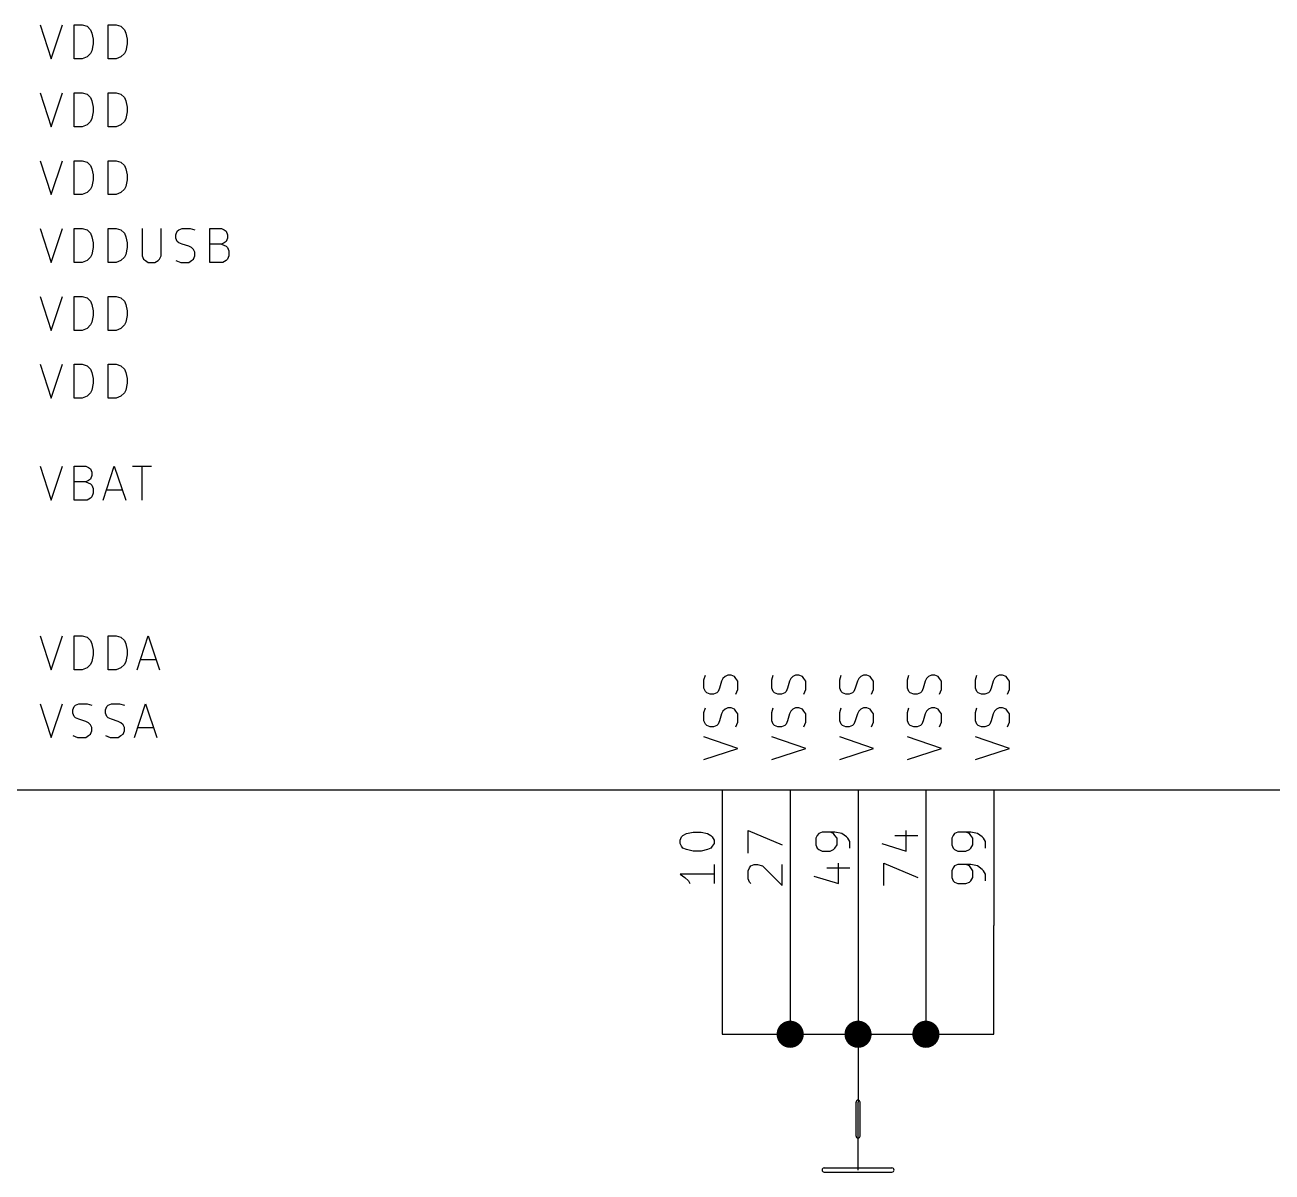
# Model space of a CAD drawing. Extents: x 12 to 829, y -582 to -12.
# Drawn here: x 268.54 to 315.21, y -190.83 to -147.9 of the extents above; entities that cross this region are included whole.
import ezdxf

# ---------------------------------------------------------------- set-up
doc = ezdxf.new("R2010")
doc.units = 0
doc.header["$MEASUREMENT"] = 0
doc.layers.add('BLACK', color=7, linetype='CONTINUOUS')

msp = doc.modelspace()

# ---------------------------------------------------------------- linework, layer by layer
at = {"layer": 'Black'}
for p, q in [((269.113, -147.904), (269.519, -149.174)), ((269.519, -149.174), (269.951, -147.904)), ((270.383, -149.174), (270.383, -147.904)), ((270.383, -147.904), (270.688, -147.904)), ((270.688, -147.904), (270.866, -147.955)), ((271.653, -149.174), (271.653, -147.904)), ((271.653, -147.904), (271.958, -147.904)), ((271.958, -147.904), (272.136, -147.955)), ((270.866, -147.955), (270.993, -148.082)), ((270.993, -148.082), (271.043, -148.209)), ((271.043, -148.209), (271.094, -148.438)), ((272.136, -147.955), (272.263, -148.082)), ((272.263, -148.082), (272.313, -148.209)), ((272.313, -148.209), (272.364, -148.438)), ((271.043, -148.869), (270.993, -148.971)), ((271.094, -148.615), (271.043, -148.869)), ((271.094, -148.438), (271.094, -148.615)), ((272.313, -148.869), (272.263, -148.971)), ((272.364, -148.615), (272.313, -148.869)), ((272.364, -148.438), (272.364, -148.615)), ((270.688, -149.174), (270.383, -149.174)), ((270.866, -149.098), (270.688, -149.174)), ((270.993, -148.971), (270.866, -149.098)), ((271.958, -149.174), (271.653, -149.174)), ((272.136, -149.098), (271.958, -149.174)), ((272.263, -148.971), (272.136, -149.098)), ((269.113, -150.444), (269.519, -151.714)), ((269.519, -151.714), (269.951, -150.444)), ((270.383, -151.714), (270.383, -150.444)), ((270.383, -150.444), (270.688, -150.444)), ((270.688, -150.444), (270.866, -150.495)), ((270.866, -150.495), (270.993, -150.622)), ((270.993, -150.622), (271.043, -150.749)), ((271.043, -150.749), (271.094, -150.978)), ((271.653, -151.714), (271.653, -150.444)), ((271.653, -150.444), (271.958, -150.444)), ((271.958, -150.444), (272.136, -150.495)), ((272.136, -150.495), (272.263, -150.622)), ((272.263, -150.622), (272.313, -150.749)), ((272.313, -150.749), (272.364, -150.978)), ((271.094, -151.155), (271.043, -151.409)), ((271.094, -150.978), (271.094, -151.155)), ((272.364, -151.155), (272.313, -151.409)), ((272.364, -150.978), (272.364, -151.155)), ((270.866, -151.638), (270.688, -151.714)), ((270.993, -151.511), (270.866, -151.638)), ((271.043, -151.409), (270.993, -151.511)), ((272.136, -151.638), (271.958, -151.714)), ((272.263, -151.511), (272.136, -151.638)), ((272.313, -151.409), (272.263, -151.511)), ((270.688, -151.714), (270.383, -151.714)), ((271.958, -151.714), (271.653, -151.714)), ((269.113, -152.984), (269.519, -154.254)), ((269.519, -154.254), (269.951, -152.984)), ((270.383, -154.254), (270.383, -152.984)), ((270.383, -152.984), (270.688, -152.984)), ((270.688, -152.984), (270.866, -153.035)), ((270.866, -153.035), (270.993, -153.162)), ((271.653, -154.254), (271.653, -152.984)), ((271.653, -152.984), (271.958, -152.984)), ((271.958, -152.984), (272.136, -153.035)), ((272.136, -153.035), (272.263, -153.162)), ((270.993, -153.162), (271.043, -153.289)), ((271.043, -153.289), (271.094, -153.518)), ((271.094, -153.518), (271.094, -153.695)), ((272.263, -153.162), (272.313, -153.289)), ((272.313, -153.289), (272.364, -153.518)), ((272.364, -153.518), (272.364, -153.695)), ((271.043, -153.949), (270.993, -154.051)), ((271.094, -153.695), (271.043, -153.949)), ((272.313, -153.949), (272.263, -154.051)), ((272.364, -153.695), (272.313, -153.949)), ((270.688, -154.254), (270.383, -154.254)), ((270.866, -154.178), (270.688, -154.254)), ((270.993, -154.051), (270.866, -154.178)), ((271.958, -154.254), (271.653, -154.254)), ((272.136, -154.178), (271.958, -154.254)), ((272.263, -154.051), (272.136, -154.178)), ((269.113, -155.524), (269.519, -156.794)), ((269.519, -156.794), (269.951, -155.524)), ((270.383, -156.794), (270.383, -155.524)), ((270.383, -155.524), (270.688, -155.524)), ((270.688, -155.524), (270.866, -155.575)), ((270.866, -155.575), (270.993, -155.702)), ((270.993, -155.702), (271.043, -155.829)), ((271.043, -155.829), (271.094, -156.058)), ((271.653, -156.794), (271.653, -155.524)), ((271.653, -155.524), (271.958, -155.524)), ((271.958, -155.524), (272.136, -155.575)), ((272.136, -155.575), (272.263, -155.702)), ((272.263, -155.702), (272.313, -155.829)), ((272.313, -155.829), (272.364, -156.058)), ((272.923, -155.524), (272.923, -156.54)), ((273.634, -156.54), (273.634, -155.524)), ((274.193, -155.753), (274.244, -155.626)), ((274.193, -155.88), (274.193, -155.753)), ((274.244, -156.007), (274.193, -155.88)), ((274.244, -155.626), (274.295, -155.575)), ((274.295, -155.575), (274.422, -155.524)), ((274.422, -155.524), (274.726, -155.524)), ((274.726, -155.524), (274.904, -155.575)), ((275.463, -156.794), (275.463, -155.524)), ((275.463, -155.524), (275.895, -155.524)), ((275.895, -155.524), (275.996, -155.575)), ((275.996, -155.575), (276.073, -155.626)), ((276.073, -155.626), (276.123, -155.753)), ((276.123, -155.88), (276.073, -156.007)), ((276.123, -155.753), (276.123, -155.88)), ((271.094, -156.235), (271.043, -156.489)), ((271.094, -156.058), (271.094, -156.235)), ((272.364, -156.235), (272.313, -156.489)), ((272.364, -156.058), (272.364, -156.235)), ((274.295, -156.058), (274.244, -156.007)), ((274.422, -156.108), (274.295, -156.058)), ((274.676, -156.185), (274.422, -156.108)), ((274.777, -156.235), (274.676, -156.185)), ((274.853, -156.312), (274.777, -156.235)), ((274.904, -156.413), (274.853, -156.312)), ((275.895, -156.108), (275.463, -156.108)), ((275.996, -156.058), (275.895, -156.108)), ((275.895, -156.108), (276.073, -156.185)), ((276.073, -156.007), (275.996, -156.058)), ((276.073, -156.185), (276.123, -156.235)), ((276.123, -156.235), (276.174, -156.362)), ((270.688, -156.794), (270.383, -156.794)), ((270.866, -156.718), (270.688, -156.794)), ((270.993, -156.591), (270.866, -156.718)), ((271.043, -156.489), (270.993, -156.591)), ((271.958, -156.794), (271.653, -156.794)), ((272.136, -156.718), (271.958, -156.794)), ((272.263, -156.591), (272.136, -156.718)), ((272.313, -156.489), (272.263, -156.591)), ((272.923, -156.54), (272.974, -156.667)), ((272.974, -156.667), (273.05, -156.718)), ((273.05, -156.718), (273.152, -156.794)), ((273.152, -156.794), (273.406, -156.794)), ((273.406, -156.794), (273.533, -156.718)), ((273.533, -156.718), (273.583, -156.667)), ((273.583, -156.667), (273.634, -156.54)), ((274.193, -156.718), (274.371, -156.794)), ((274.371, -156.794), (274.676, -156.794)), ((274.676, -156.794), (274.777, -156.718)), ((274.777, -156.718), (274.853, -156.667)), ((274.853, -156.667), (274.904, -156.54)), ((274.904, -156.54), (274.904, -156.413)), ((275.946, -156.794), (275.463, -156.794)), ((276.073, -156.718), (275.946, -156.794)), ((276.123, -156.667), (276.073, -156.718)), ((276.174, -156.54), (276.123, -156.667)), ((276.174, -156.362), (276.174, -156.54)), ((269.113, -158.064), (269.519, -159.334)), ((269.519, -159.334), (269.951, -158.064)), ((270.383, -159.334), (270.383, -158.064)), ((270.383, -158.064), (270.688, -158.064)), ((270.688, -158.064), (270.866, -158.115)), ((270.866, -158.115), (270.993, -158.242)), ((271.653, -159.334), (271.653, -158.064)), ((271.653, -158.064), (271.958, -158.064)), ((271.958, -158.064), (272.136, -158.115)), ((272.136, -158.115), (272.263, -158.242)), ((270.993, -158.242), (271.043, -158.369)), ((271.043, -158.369), (271.094, -158.598)), ((271.094, -158.598), (271.094, -158.775)), ((272.263, -158.242), (272.313, -158.369)), ((272.313, -158.369), (272.364, -158.598)), ((272.364, -158.598), (272.364, -158.775)), ((270.993, -159.131), (270.866, -159.258)), ((271.043, -159.029), (270.993, -159.131)), ((271.094, -158.775), (271.043, -159.029)), ((272.263, -159.131), (272.136, -159.258)), ((272.313, -159.029), (272.263, -159.131)), ((272.364, -158.775), (272.313, -159.029)), ((270.688, -159.334), (270.383, -159.334)), ((270.866, -159.258), (270.688, -159.334)), ((271.958, -159.334), (271.653, -159.334)), ((272.136, -159.258), (271.958, -159.334)), ((269.113, -160.604), (269.519, -161.874)), ((269.519, -161.874), (269.951, -160.604)), ((270.383, -161.874), (270.383, -160.604)), ((270.383, -160.604), (270.688, -160.604)), ((270.688, -160.604), (270.866, -160.655)), ((270.866, -160.655), (270.993, -160.782)), ((270.993, -160.782), (271.043, -160.909)), ((271.043, -160.909), (271.094, -161.138)), ((271.653, -161.874), (271.653, -160.604)), ((271.653, -160.604), (271.958, -160.604)), ((271.958, -160.604), (272.136, -160.655)), ((272.136, -160.655), (272.263, -160.782)), ((272.263, -160.782), (272.313, -160.909)), ((272.313, -160.909), (272.364, -161.138)), ((271.094, -161.315), (271.043, -161.569)), ((271.094, -161.138), (271.094, -161.315)), ((272.364, -161.315), (272.313, -161.569)), ((272.364, -161.138), (272.364, -161.315)), ((270.688, -161.874), (270.383, -161.874)), ((270.866, -161.798), (270.688, -161.874)), ((270.993, -161.671), (270.866, -161.798)), ((271.043, -161.569), (270.993, -161.671)), ((271.958, -161.874), (271.653, -161.874)), ((272.136, -161.798), (271.958, -161.874)), ((272.263, -161.671), (272.136, -161.798)), ((272.313, -161.569), (272.263, -161.671)), ((269.113, -164.414), (269.519, -165.684)), ((269.519, -165.684), (269.951, -164.414)), ((270.383, -165.684), (270.383, -164.414)), ((270.383, -164.414), (270.815, -164.414)), ((270.815, -164.414), (270.916, -164.465)), ((270.916, -164.465), (270.993, -164.516)), ((270.993, -164.516), (271.043, -164.643)), ((271.043, -164.643), (271.043, -164.77)), ((271.475, -165.684), (271.882, -164.414)), ((271.882, -164.414), (272.313, -165.684)), ((272.567, -164.414), (273.279, -164.414)), ((272.923, -165.684), (272.923, -164.414)), ((270.815, -164.998), (270.383, -164.998)), ((270.916, -164.948), (270.815, -164.998)), ((270.815, -164.998), (270.993, -165.075)), ((270.993, -164.897), (270.916, -164.948)), ((271.043, -164.77), (270.993, -164.897)), ((270.993, -165.075), (271.043, -165.125)), ((271.043, -165.125), (271.094, -165.252)), ((270.866, -165.684), (270.383, -165.684)), ((270.993, -165.608), (270.866, -165.684)), ((271.043, -165.557), (270.993, -165.608)), ((271.094, -165.43), (271.043, -165.557)), ((271.094, -165.252), (271.094, -165.43)), ((271.602, -165.303), (272.186, -165.303)), ((269.113, -170.764), (269.519, -172.034)), ((269.519, -172.034), (269.951, -170.764)), ((270.383, -172.034), (270.383, -170.764)), ((270.383, -170.764), (270.688, -170.764)), ((270.688, -170.764), (270.866, -170.815)), ((270.866, -170.815), (270.993, -170.942)), ((271.653, -172.034), (271.653, -170.764)), ((271.653, -170.764), (271.958, -170.764)), ((271.958, -170.764), (272.136, -170.815)), ((272.136, -170.815), (272.263, -170.942)), ((272.745, -172.034), (273.152, -170.764)), ((273.152, -170.764), (273.583, -172.034)), ((270.993, -170.942), (271.043, -171.069)), ((271.043, -171.069), (271.094, -171.298)), ((272.263, -170.942), (272.313, -171.069)), ((272.313, -171.069), (272.364, -171.298)), ((271.043, -171.729), (270.993, -171.831)), ((271.094, -171.475), (271.043, -171.729)), ((271.094, -171.298), (271.094, -171.475)), ((272.313, -171.729), (272.263, -171.831)), ((272.364, -171.475), (272.313, -171.729)), ((272.364, -171.298), (272.364, -171.475)), ((272.872, -171.653), (273.456, -171.653)), ((270.688, -172.034), (270.383, -172.034)), ((270.866, -171.958), (270.688, -172.034)), ((270.993, -171.831), (270.866, -171.958)), ((271.958, -172.034), (271.653, -172.034)), ((272.136, -171.958), (271.958, -172.034)), ((272.263, -171.831), (272.136, -171.958)), ((293.954, -172.415), (294.005, -172.237)), ((293.954, -172.72), (293.954, -172.415)), ((294.615, -172.466), (294.538, -172.72)), ((294.665, -172.364), (294.615, -172.466)), ((294.742, -172.288), (294.665, -172.364)), ((294.843, -172.237), (294.742, -172.288)), ((294.97, -172.237), (294.843, -172.237)), ((295.097, -172.288), (294.97, -172.237)), ((295.148, -172.364), (295.097, -172.288)), ((295.224, -172.466), (295.148, -172.364)), ((295.224, -172.771), (295.224, -172.466)), ((296.494, -172.415), (296.545, -172.237)), ((296.494, -172.72), (296.494, -172.415)), ((297.155, -172.466), (297.078, -172.72)), ((297.205, -172.364), (297.155, -172.466)), ((297.282, -172.288), (297.205, -172.364)), ((297.383, -172.237), (297.282, -172.288)), ((297.51, -172.237), (297.383, -172.237)), ((297.637, -172.288), (297.51, -172.237)), ((297.688, -172.364), (297.637, -172.288)), ((297.764, -172.466), (297.688, -172.364)), ((297.764, -172.771), (297.764, -172.466)), ((299.034, -172.415), (299.085, -172.237)), ((299.034, -172.72), (299.034, -172.415)), ((299.695, -172.466), (299.618, -172.72)), ((299.745, -172.364), (299.695, -172.466)), ((299.822, -172.288), (299.745, -172.364)), ((299.923, -172.237), (299.822, -172.288)), ((300.05, -172.237), (299.923, -172.237)), ((300.177, -172.288), (300.05, -172.237)), ((300.228, -172.364), (300.177, -172.288)), ((300.304, -172.466), (300.228, -172.364)), ((300.304, -172.771), (300.304, -172.466)), ((301.574, -172.415), (301.625, -172.237)), ((301.574, -172.72), (301.574, -172.415)), ((302.235, -172.466), (302.158, -172.72)), ((302.285, -172.364), (302.235, -172.466)), ((302.362, -172.288), (302.285, -172.364)), ((302.463, -172.237), (302.362, -172.288)), ((302.59, -172.237), (302.463, -172.237)), ((302.717, -172.288), (302.59, -172.237)), ((302.768, -172.364), (302.717, -172.288)), ((302.844, -172.466), (302.768, -172.364)), ((302.844, -172.771), (302.844, -172.466)), ((304.114, -172.415), (304.165, -172.237)), ((304.114, -172.72), (304.114, -172.415)), ((304.775, -172.466), (304.698, -172.72)), ((304.825, -172.364), (304.775, -172.466)), ((304.902, -172.288), (304.825, -172.364)), ((305.003, -172.237), (304.902, -172.288)), ((305.13, -172.237), (305.003, -172.237)), ((305.257, -172.288), (305.13, -172.237)), ((305.308, -172.364), (305.257, -172.288)), ((305.384, -172.466), (305.308, -172.364)), ((305.384, -172.771), (305.384, -172.466)), ((294.005, -172.847), (293.954, -172.72)), ((294.056, -172.898), (294.005, -172.847)), ((294.183, -172.949), (294.056, -172.898)), ((294.31, -172.949), (294.183, -172.949)), ((294.437, -172.898), (294.31, -172.949)), ((294.488, -172.847), (294.437, -172.898)), ((294.538, -172.72), (294.488, -172.847)), ((295.148, -172.949), (295.224, -172.771)), ((296.545, -172.847), (296.494, -172.72)), ((296.596, -172.898), (296.545, -172.847)), ((296.723, -172.949), (296.596, -172.898)), ((296.85, -172.949), (296.723, -172.949)), ((296.977, -172.898), (296.85, -172.949)), ((297.028, -172.847), (296.977, -172.898)), ((297.078, -172.72), (297.028, -172.847)), ((297.688, -172.949), (297.764, -172.771)), ((299.085, -172.847), (299.034, -172.72)), ((299.136, -172.898), (299.085, -172.847)), ((299.263, -172.949), (299.136, -172.898)), ((299.39, -172.949), (299.263, -172.949)), ((299.517, -172.898), (299.39, -172.949)), ((299.568, -172.847), (299.517, -172.898)), ((299.618, -172.72), (299.568, -172.847)), ((300.228, -172.949), (300.304, -172.771)), ((301.625, -172.847), (301.574, -172.72)), ((301.676, -172.898), (301.625, -172.847)), ((301.803, -172.949), (301.676, -172.898)), ((301.93, -172.949), (301.803, -172.949)), ((302.057, -172.898), (301.93, -172.949)), ((302.108, -172.847), (302.057, -172.898)), ((302.158, -172.72), (302.108, -172.847)), ((302.768, -172.949), (302.844, -172.771)), ((304.165, -172.847), (304.114, -172.72)), ((304.216, -172.898), (304.165, -172.847)), ((304.343, -172.949), (304.216, -172.898)), ((304.47, -172.949), (304.343, -172.949)), ((304.597, -172.898), (304.47, -172.949)), ((304.648, -172.847), (304.597, -172.898)), ((304.698, -172.72), (304.648, -172.847)), ((305.308, -172.949), (305.384, -172.771)), ((269.113, -173.304), (269.519, -174.574)), ((269.519, -174.574), (269.951, -173.304)), ((270.332, -173.533), (270.383, -173.406)), ((270.332, -173.66), (270.332, -173.533)), ((270.383, -173.406), (270.434, -173.355)), ((270.434, -173.355), (270.561, -173.304)), ((270.561, -173.304), (270.866, -173.304)), ((270.866, -173.304), (271.043, -173.355)), ((271.551, -173.533), (271.602, -173.406)), ((271.551, -173.66), (271.551, -173.533)), ((271.602, -173.406), (271.653, -173.355)), ((271.653, -173.355), (271.78, -173.304)), ((271.78, -173.304), (272.085, -173.304)), ((272.085, -173.304), (272.263, -173.355)), ((272.644, -174.574), (273.05, -173.304)), ((273.05, -173.304), (273.482, -174.574)), ((293.954, -173.634), (294.005, -173.457)), ((294.665, -173.584), (294.615, -173.685)), ((294.742, -173.507), (294.665, -173.584)), ((294.843, -173.457), (294.742, -173.507)), ((294.97, -173.457), (294.843, -173.457)), ((295.097, -173.507), (294.97, -173.457)), ((295.148, -173.584), (295.097, -173.507)), ((295.224, -173.685), (295.148, -173.584)), ((296.494, -173.634), (296.545, -173.457)), ((297.205, -173.584), (297.155, -173.685)), ((297.282, -173.507), (297.205, -173.584)), ((297.383, -173.457), (297.282, -173.507)), ((297.51, -173.457), (297.383, -173.457)), ((297.637, -173.507), (297.51, -173.457)), ((297.688, -173.584), (297.637, -173.507)), ((297.764, -173.685), (297.688, -173.584)), ((299.034, -173.634), (299.085, -173.457)), ((299.745, -173.584), (299.695, -173.685)), ((299.822, -173.507), (299.745, -173.584)), ((299.923, -173.457), (299.822, -173.507)), ((300.05, -173.457), (299.923, -173.457)), ((300.177, -173.507), (300.05, -173.457)), ((300.228, -173.584), (300.177, -173.507)), ((300.304, -173.685), (300.228, -173.584)), ((301.574, -173.634), (301.625, -173.457)), ((302.285, -173.584), (302.235, -173.685)), ((302.362, -173.507), (302.285, -173.584)), ((302.463, -173.457), (302.362, -173.507)), ((302.59, -173.457), (302.463, -173.457)), ((302.717, -173.507), (302.59, -173.457)), ((302.768, -173.584), (302.717, -173.507)), ((302.844, -173.685), (302.768, -173.584)), ((304.114, -173.634), (304.165, -173.457)), ((304.825, -173.584), (304.775, -173.685)), ((304.902, -173.507), (304.825, -173.584)), ((305.003, -173.457), (304.902, -173.507)), ((305.13, -173.457), (305.003, -173.457)), ((305.257, -173.507), (305.13, -173.457)), ((305.308, -173.584), (305.257, -173.507)), ((305.384, -173.685), (305.308, -173.584)), ((270.383, -173.787), (270.332, -173.66)), ((270.434, -173.838), (270.383, -173.787)), ((270.561, -173.888), (270.434, -173.838)), ((270.815, -173.965), (270.561, -173.888)), ((270.916, -174.015), (270.815, -173.965)), ((270.993, -174.092), (270.916, -174.015)), ((271.602, -173.787), (271.551, -173.66)), ((271.653, -173.838), (271.602, -173.787)), ((271.78, -173.888), (271.653, -173.838)), ((272.034, -173.965), (271.78, -173.888)), ((272.136, -174.015), (272.034, -173.965)), ((272.212, -174.092), (272.136, -174.015)), ((293.954, -173.939), (293.954, -173.634)), ((294.005, -174.066), (293.954, -173.939)), ((294.056, -174.117), (294.005, -174.066)), ((294.488, -174.066), (294.437, -174.117)), ((294.538, -173.939), (294.488, -174.066)), ((294.615, -173.685), (294.538, -173.939)), ((295.148, -174.168), (295.224, -173.99)), ((295.224, -173.99), (295.224, -173.685)), ((296.494, -173.939), (296.494, -173.634)), ((296.545, -174.066), (296.494, -173.939)), ((296.596, -174.117), (296.545, -174.066)), ((297.028, -174.066), (296.977, -174.117)), ((297.078, -173.939), (297.028, -174.066)), ((297.155, -173.685), (297.078, -173.939)), ((297.688, -174.168), (297.764, -173.99)), ((297.764, -173.99), (297.764, -173.685)), ((299.034, -173.939), (299.034, -173.634)), ((299.085, -174.066), (299.034, -173.939)), ((299.136, -174.117), (299.085, -174.066)), ((299.568, -174.066), (299.517, -174.117)), ((299.618, -173.939), (299.568, -174.066)), ((299.695, -173.685), (299.618, -173.939)), ((300.228, -174.168), (300.304, -173.99)), ((300.304, -173.99), (300.304, -173.685)), ((301.574, -173.939), (301.574, -173.634)), ((301.625, -174.066), (301.574, -173.939)), ((301.676, -174.117), (301.625, -174.066)), ((302.108, -174.066), (302.057, -174.117)), ((302.158, -173.939), (302.108, -174.066)), ((302.235, -173.685), (302.158, -173.939)), ((302.768, -174.168), (302.844, -173.99)), ((302.844, -173.99), (302.844, -173.685)), ((304.114, -173.939), (304.114, -173.634)), ((304.165, -174.066), (304.114, -173.939)), ((304.216, -174.117), (304.165, -174.066)), ((304.648, -174.066), (304.597, -174.117)), ((304.698, -173.939), (304.648, -174.066)), ((304.775, -173.685), (304.698, -173.939)), ((305.308, -174.168), (305.384, -173.99)), ((305.384, -173.99), (305.384, -173.685)), ((270.332, -174.498), (270.51, -174.574)), ((270.815, -174.574), (270.916, -174.498)), ((270.916, -174.498), (270.993, -174.447)), ((271.043, -174.193), (270.993, -174.092)), ((270.993, -174.447), (271.043, -174.32)), ((271.043, -174.32), (271.043, -174.193)), ((271.551, -174.498), (271.729, -174.574)), ((272.034, -174.574), (272.136, -174.498)), ((272.136, -174.498), (272.212, -174.447)), ((272.263, -174.193), (272.212, -174.092)), ((272.212, -174.447), (272.263, -174.32)), ((272.263, -174.32), (272.263, -174.193)), ((272.771, -174.193), (273.355, -174.193)), ((295.224, -174.981), (293.954, -174.549)), ((294.183, -174.168), (294.056, -174.117)), ((294.31, -174.168), (294.183, -174.168)), ((294.437, -174.117), (294.31, -174.168)), ((297.764, -174.981), (296.494, -174.549)), ((296.723, -174.168), (296.596, -174.117)), ((296.85, -174.168), (296.723, -174.168)), ((296.977, -174.117), (296.85, -174.168)), ((300.304, -174.981), (299.034, -174.549)), ((299.263, -174.168), (299.136, -174.117)), ((299.39, -174.168), (299.263, -174.168)), ((299.517, -174.117), (299.39, -174.168)), ((302.844, -174.981), (301.574, -174.549)), ((301.803, -174.168), (301.676, -174.117)), ((301.93, -174.168), (301.803, -174.168)), ((302.057, -174.117), (301.93, -174.168)), ((305.384, -174.981), (304.114, -174.549)), ((304.343, -174.168), (304.216, -174.117)), ((304.47, -174.168), (304.343, -174.168)), ((304.597, -174.117), (304.47, -174.168)), ((270.51, -174.574), (270.815, -174.574)), ((271.729, -174.574), (272.034, -174.574)), ((293.954, -175.387), (295.224, -174.981)), ((296.494, -175.387), (297.764, -174.981)), ((299.034, -175.387), (300.304, -174.981)), ((301.574, -175.387), (302.844, -174.981)), ((304.114, -175.387), (305.384, -174.981)), ((267.97, -176.53), (359.41, -176.53)), ((294.64, -176.53), (294.64, -181.61)), ((297.18, -176.53), (297.18, -181.61)), ((299.72, -176.53), (299.72, -181.61)), ((302.26, -176.53), (302.26, -181.61)), ((304.8, -176.53), (304.8, -181.61)), ((293.065, -178.41), (293.116, -178.283)), ((293.116, -178.283), (293.167, -178.232)), ((293.167, -178.232), (293.294, -178.156)), ((293.294, -178.156), (293.548, -178.105)), ((293.548, -178.105), (293.853, -178.105)), ((293.853, -178.105), (294.081, -178.156)), ((294.081, -178.156), (294.208, -178.232)), ((294.208, -178.232), (294.259, -178.283)), ((294.259, -178.283), (294.335, -178.41)), ((295.605, -178.892), (295.605, -178.054)), ((295.605, -178.054), (296.875, -178.587)), ((298.196, -178.232), (298.145, -178.333)), ((298.247, -178.156), (298.196, -178.232)), ((298.374, -178.105), (298.247, -178.156)), ((298.856, -178.105), (298.374, -178.105)), ((298.806, -178.156), (298.679, -178.105)), ((298.856, -178.232), (298.806, -178.156)), ((299.11, -178.156), (298.856, -178.105)), ((298.933, -178.333), (298.856, -178.232)), ((299.288, -178.283), (299.11, -178.156)), ((299.339, -178.333), (299.288, -178.283)), ((301.092, -178.232), (301.955, -178.232)), ((301.523, -178.816), (301.523, -178.054)), ((303.276, -178.232), (303.225, -178.333)), ((303.327, -178.156), (303.276, -178.232)), ((303.454, -178.105), (303.327, -178.156)), ((303.936, -178.105), (303.454, -178.105)), ((303.886, -178.156), (303.759, -178.105)), ((303.936, -178.232), (303.886, -178.156)), ((304.19, -178.156), (303.936, -178.105)), ((304.013, -178.333), (303.936, -178.232)), ((304.368, -178.283), (304.19, -178.156)), ((304.419, -178.333), (304.368, -178.283)), ((293.065, -178.537), (293.065, -178.41)), ((293.116, -178.638), (293.065, -178.537)), ((293.167, -178.714), (293.116, -178.638)), ((293.294, -178.765), (293.167, -178.714)), ((294.208, -178.714), (294.081, -178.765)), ((294.259, -178.638), (294.208, -178.714)), ((294.335, -178.537), (294.259, -178.638)), ((294.335, -178.41), (294.335, -178.537)), ((298.145, -178.333), (298.145, -178.587)), ((298.145, -178.587), (298.196, -178.714)), ((298.196, -178.714), (298.247, -178.765)), ((298.806, -178.765), (298.856, -178.714)), ((298.856, -178.714), (298.933, -178.587)), ((298.933, -178.587), (298.933, -178.333)), ((299.415, -178.46), (299.339, -178.333)), ((299.415, -178.714), (299.415, -178.46)), ((300.609, -178.537), (301.523, -178.816)), ((303.225, -178.333), (303.225, -178.587)), ((303.225, -178.587), (303.276, -178.714)), ((303.276, -178.714), (303.327, -178.765)), ((303.886, -178.765), (303.936, -178.714)), ((303.936, -178.714), (304.013, -178.587)), ((304.013, -178.587), (304.013, -178.333)), ((304.495, -178.46), (304.419, -178.333)), ((304.495, -178.714), (304.495, -178.46)), ((293.548, -178.816), (293.294, -178.765)), ((293.853, -178.816), (293.548, -178.816)), ((294.081, -178.765), (293.853, -178.816)), ((298.247, -178.765), (298.374, -178.816)), ((298.374, -178.816), (298.679, -178.816)), ((298.679, -178.816), (298.806, -178.765)), ((303.327, -178.765), (303.454, -178.816)), ((303.454, -178.816), (303.759, -178.816)), ((303.759, -178.816), (303.886, -178.765)), ((294.335, -179.68), (293.065, -179.68)), ((293.065, -179.68), (293.243, -179.807)), ((294.335, -179.324), (294.335, -180.035)), ((295.605, -179.553), (295.656, -179.451)), ((295.605, -179.857), (295.605, -179.553)), ((295.656, -179.451), (295.707, -179.375)), ((295.707, -179.375), (295.834, -179.324)), ((295.834, -179.324), (295.961, -179.324)), ((295.961, -179.324), (296.139, -179.375)), ((296.139, -179.375), (296.875, -180.111)), ((296.875, -180.111), (296.875, -179.324)), ((298.552, -179.451), (299.415, -179.451)), ((298.983, -180.035), (298.983, -179.273)), ((300.685, -180.111), (300.685, -179.273)), ((300.685, -179.273), (301.955, -179.807)), ((303.276, -179.451), (303.225, -179.553)), ((303.225, -179.553), (303.225, -179.807)), ((303.327, -179.375), (303.276, -179.451)), ((303.454, -179.324), (303.327, -179.375)), ((303.936, -179.324), (303.454, -179.324)), ((303.886, -179.375), (303.759, -179.324)), ((303.936, -179.451), (303.886, -179.375)), ((304.19, -179.375), (303.936, -179.324)), ((304.013, -179.553), (303.936, -179.451)), ((304.013, -179.807), (304.013, -179.553)), ((304.368, -179.502), (304.19, -179.375)), ((304.419, -179.553), (304.368, -179.502)), ((304.495, -179.68), (304.419, -179.553)), ((304.495, -179.934), (304.495, -179.68)), ((293.243, -179.807), (293.37, -179.934)), ((293.37, -179.934), (293.421, -180.035)), ((295.656, -179.984), (295.605, -179.857)), ((295.707, -180.035), (295.656, -179.984)), ((298.069, -179.756), (298.983, -180.035)), ((303.225, -179.807), (303.276, -179.934)), ((303.276, -179.934), (303.327, -179.984)), ((303.327, -179.984), (303.454, -180.035)), ((303.454, -180.035), (303.759, -180.035)), ((303.759, -180.035), (303.886, -179.984)), ((303.886, -179.984), (303.936, -179.934)), ((303.936, -179.934), (304.013, -179.807)), ((294.64, -181.61), (294.64, -185.674)), ((297.18, -181.61), (297.18, -185.674)), ((299.72, -181.61), (299.72, -188.214)), ((302.26, -181.61), (302.26, -185.674)), ((304.8, -185.674), (304.8, -181.61)), ((294.64, -185.674), (304.8, -185.674)), ((299.644, -189.484), (299.644, -188.214)), ((299.72, -190.754), (299.72, -188.214)), ((299.796, -189.484), (299.796, -188.214)), ((298.45, -190.678), (300.99, -190.678)), ((298.45, -190.83), (300.99, -190.83))]:
    msp.add_line(p, q, dxfattribs=at)
at = {"layer": 'Black', "const_width": 0.508}
for points in [[(296.926, -185.674, 1), (297.434, -185.674, 1)], [(299.466, -185.674, 1), (299.974, -185.674, 1)], [(302.006, -185.674, 1), (302.514, -185.674, 1)]]:
    msp.add_lwpolyline(points, format="xyb", close=True, dxfattribs=at)
at = {"layer": 'Black'}
for centre, start, end in [((299.72, -188.214), 360, 540), ((299.72, -189.484), 180, 360), ((298.45, -190.754), 90, 270), ((300.99, -190.754), 270, 450)]:
    msp.add_arc(centre, 0.0762, start, end, dxfattribs=at)

doc.saveas('drawing.dxf')
